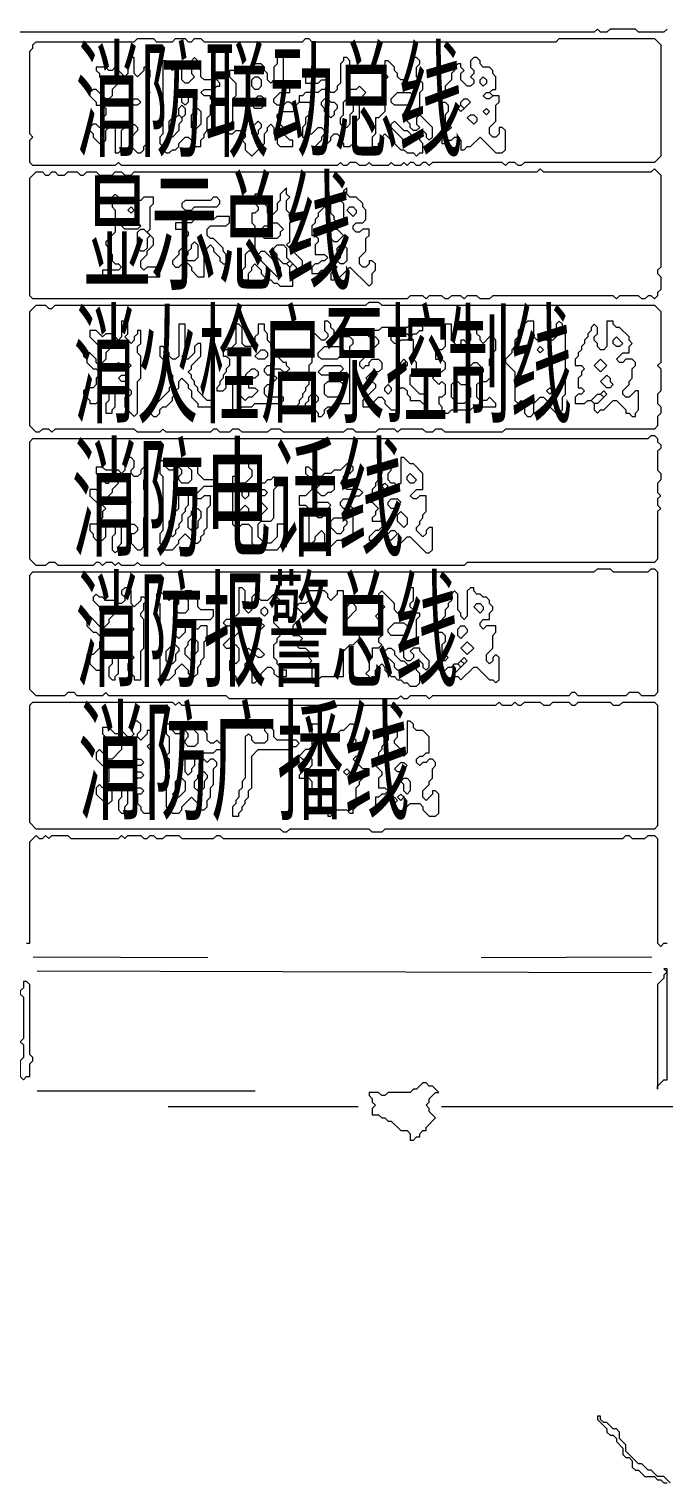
# Model space of a CAD drawing. Extents: x 20 to 3943, y 20 to 2783.
# Drawn here: x 306.8 to 507, y 394 to 852 of the extents above; entities that cross this region are included whole.
import ezdxf

# ---------------------------------------------------------------- set-up
doc = ezdxf.new("R2010")
doc.units = 0
for name, color, linetype, lineweight in [('OCR_TEXT', 6, 'Continuous', 0), ('TRACE_CURVE', 6, 'Continuous', 0), ('TRACE_STRAIGHT', 5, 'Continuous', 0), ('TRACE_TEXT_SYMBOL', 6, 'Continuous', 0)]:
    doc.layers.add(name, color=color, linetype=linetype, lineweight=lineweight)
doc.styles.add('wqy-unicode', font='wqy-unicode.lff')

msp = doc.modelspace()

# ---------------------------------------------------------------- linework, layer by layer
at = {"layer": 'TRACE_CURVE', "color": 6}
for points in [[(508, 852), (507, 851), (499, 851), (498, 852), (490, 852), (489, 851), (487, 851), (486, 852), (485, 851), (269, 851)], [(340, 848), (341, 849), (346, 849), (347, 848), (352, 848), (353, 849), (356, 849), (357, 848), (358, 848), (359, 849), (361, 849), (362, 848), (393, 848), (394, 849), (395, 849), (396, 848), (473, 848), (474, 849), (504, 849), (506, 847), (506, 812), (504, 810), (463, 810), (462, 809), (461, 809), (460, 810), (458, 810), (457, 809), (456, 810), (434, 810), (433, 809), (432, 810), (431, 810), (430, 809), (429, 809), (428, 810), (427, 810), (426, 809), (425, 810), (424, 809), (422, 809), (421, 810), (420, 809), (415, 809), (414, 810), (413, 809), (411, 809), (410, 810), (408, 810), (407, 809), (406, 809), (405, 810), (404, 809), (336, 809), (335, 810), (334, 809), (308, 809), (307, 810), (307, 817), (308, 818), (307, 819), (307, 845), (308, 846), (308, 847)], [(308, 847), (309, 848), (340, 848)], [(306, 564), (307, 564), (307, 596), (309, 598), (310, 597), (311, 597), (312, 598), (313, 597), (314, 598), (319, 598), (320, 597), (335, 597), (336, 598), (337, 597), (338, 598), (342, 598), (343, 597), (344, 597), (345, 598), (346, 598), (347, 597), (349, 597), (350, 598), (354, 598), (355, 597), (365, 597), (366, 598), (367, 598), (368, 597), (494, 597), (495, 598), (496, 598), (497, 597), (501, 597), (502, 598), (504, 598), (505, 597), (505, 564), (506, 563), (507, 564), (508, 564)]]:
    msp.add_lwpolyline(points, dxfattribs=at)
for points in [[(467, 807), (468, 808), (469, 807), (503, 807), (504, 808), (506, 806), (506, 777), (505, 776), (505, 775), (506, 774), (506, 770), (505, 769), (505, 768), (504, 767), (503, 768), (502, 768), (501, 767), (500, 767), (499, 768), (493, 768), (492, 767), (491, 768), (453, 768), (452, 767), (449, 767), (448, 768), (445, 768), (444, 767), (443, 768), (440, 768), (439, 767), (438, 767), (437, 768), (433, 768), (432, 767), (431, 768), (427, 768), (426, 767), (308, 767), (307, 768), (307, 805), (309, 807), (311, 807), (312, 806), (313, 806), (314, 807), (315, 807), (316, 806), (318, 806), (319, 807), (322, 807), (323, 806), (324, 806), (325, 807), (328, 807), (329, 806), (333, 806), (334, 807), (336, 807), (337, 806), (339, 806), (340, 807)], [(413, 765), (414, 766), (417, 766), (418, 765), (504, 765), (506, 763), (506, 747), (505, 746), (506, 745), (506, 738), (505, 737), (505, 734), (506, 733), (506, 731), (505, 730), (505, 727), (504, 726), (457, 726), (456, 725), (438, 725), (437, 726), (435, 726), (434, 725), (432, 725), (431, 726), (424, 726), (423, 725), (422, 726), (417, 726), (416, 725), (410, 725), (409, 726), (407, 726), (406, 725), (387, 725), (386, 726), (383, 726), (382, 725), (374, 725), (373, 726), (371, 726), (370, 725), (367, 725), (366, 726), (365, 726), (364, 725), (350, 725), (349, 726), (348, 725), (341, 725), (340, 726), (315, 726), (314, 725), (313, 726), (311, 726), (310, 725), (309, 725), (307, 727), (307, 763), (309, 765), (312, 765), (313, 764), (314, 764), (315, 765)], [(502, 723), (503, 724), (504, 724), (505, 723), (505, 722), (506, 721), (506, 720), (505, 719), (505, 713), (506, 712), (506, 710), (505, 709), (505, 706), (506, 705), (505, 704), (505, 702), (506, 701), (505, 700), (505, 685), (504, 684), (445, 684), (444, 683), (350, 683), (349, 684), (348, 683), (342, 683), (341, 684), (340, 683), (336, 683), (335, 684), (334, 683), (333, 684), (331, 684), (330, 683), (329, 684), (328, 684), (327, 683), (316, 683), (315, 684), (313, 684), (312, 683), (309, 683), (307, 685), (307, 722), (308, 723)], [(485, 681), (486, 682), (490, 682), (491, 681), (502, 681), (503, 682), (504, 682), (505, 681), (505, 643), (504, 642), (500, 642), (499, 643), (496, 643), (495, 642), (480, 642), (479, 643), (478, 643), (477, 642), (434, 642), (433, 641), (432, 642), (427, 642), (426, 641), (425, 641), (424, 642), (423, 641), (370, 641), (369, 642), (332, 642), (331, 643), (330, 642), (322, 642), (321, 643), (319, 643), (318, 642), (309, 642), (307, 644), (307, 680), (308, 681)], [(307, 639), (308, 640), (352, 640), (353, 639), (354, 640), (355, 639), (454, 639), (455, 640), (456, 639), (459, 639), (460, 640), (461, 639), (462, 639), (463, 640), (468, 640), (469, 639), (471, 639), (472, 640), (477, 640), (478, 639), (479, 639), (480, 640), (490, 640), (491, 639), (493, 639), (494, 640), (504, 640), (505, 639), (505, 601), (504, 600), (419, 600), (418, 599), (415, 599), (414, 600), (389, 600), (388, 599), (387, 599), (386, 600), (309, 600), (307, 602)]]:
    msp.add_lwpolyline(points, close=True, dxfattribs=at)
at = {"layer": 'TRACE_STRAIGHT', "color": 5}
for p, q in [((308.13, 559.68), (363.13, 559.53)), ((449.37, 559.52), (503.13, 559.76)), ((309.37, 555.3), (503.12, 554.81)), ((309.37, 517.48), (378.13, 517.55)), ((350.62, 512.58), (410.63, 512.55)), ((436.87, 512.57), (553.13, 512.53))]:
    msp.add_line(p, q, dxfattribs=at)
at = {"layer": 'TRACE_TEXT_SYMBOL', "color": 6}
for points in [[(338, 843), (338, 838), (337, 837), (334, 840), (333, 839), (332, 839), (331, 840), (328, 840), (328, 839), (329, 838), (329, 837), (331, 835), (332, 835), (333, 836), (334, 836), (335, 835), (333, 833), (333, 831), (332, 830), (331, 830), (328, 833), (327, 833), (326, 832), (326, 831), (328, 829), (328, 828), (330, 828), (331, 827), (331, 825), (330, 824), (330, 822), (329, 821), (328, 822), (327, 822), (326, 821), (326, 820), (327, 819), (327, 818), (329, 816), (330, 816), (331, 817), (331, 820), (333, 822), (334, 821), (334, 813), (335, 813), (336, 814), (336, 820), (337, 821), (339, 821), (340, 822), (341, 821), (341, 820), (339, 818), (339, 815), (341, 813), (342, 813), (343, 814), (343, 815), (344, 816), (344, 831), (345, 832), (344, 833), (344, 836)], [(344, 836), (345, 837), (345, 839), (344, 840), (343, 840), (343, 839), (341, 837), (340, 838), (340, 843), (338, 843)], [(385, 843), (385, 841), (384, 840), (384, 836), (383, 835), (382, 836), (382, 838), (381, 839), (381, 840), (380, 841), (378, 841), (377, 840), (376, 840), (375, 839), (370, 839), (370, 837), (372, 835), (372, 831), (371, 830), (371, 823), (369, 821), (369, 820), (370, 819), (371, 819), (372, 820), (374, 820), (375, 819), (375, 818), (374, 817), (375, 816), (375, 814), (377, 812), (381, 816), (381, 819), (382, 820), (382, 821), (383, 822), (384, 821), (384, 819), (385, 818), (385, 816), (386, 815), (390, 815), (390, 817), (389, 817), (387, 819), (387, 821), (386, 822), (386, 823), (385, 824), (385, 825), (386, 826), (390, 826), (391, 827), (391, 828), (392, 829), (395, 829), (396, 828), (396, 827), (395, 826), (395, 825), (394, 824), (394, 822), (393, 821)], [(393, 821), (393, 818), (394, 818), (395, 819), (396, 819), (398, 821), (399, 821), (400, 820), (400, 819), (399, 818), (399, 817), (397, 815), (397, 813), (399, 813), (400, 814), (400, 815), (402, 817), (402, 818), (403, 819), (404, 819), (405, 818), (405, 817), (406, 816), (406, 815), (408, 815), (409, 816), (409, 819), (410, 820), (410, 823), (411, 824), (411, 829), (412, 830), (412, 831), (413, 832), (411, 834), (410, 833), (408, 833), (407, 834), (407, 839), (408, 840), (408, 842), (407, 843), (406, 843), (406, 842), (405, 841), (405, 835), (404, 834), (404, 833), (403, 832), (402, 832), (401, 833), (399, 833), (398, 832), (394, 832), (393, 831), (392, 831), (392, 829), (391, 828), (390, 828), (389, 829), (388, 829), (387, 828), (385, 828), (384, 829)], [(384, 829), (384, 830), (386, 832), (389, 832), (389, 834), (387, 836), (387, 843), (385, 843)], [(447, 843), (446, 842), (446, 840), (447, 839), (447, 838), (446, 837), (447, 836), (447, 835), (446, 834), (445, 834), (443, 836), (443, 838), (444, 839), (443, 840), (443, 841), (442, 841), (441, 840), (441, 839), (440, 838), (440, 836), (438, 834), (438, 832), (437, 831), (437, 829), (438, 829), (439, 828), (439, 826), (438, 825), (438, 822), (439, 822), (440, 821), (439, 820), (438, 820), (437, 819), (437, 816), (438, 816), (439, 817), (440, 817), (441, 818), (442, 818), (443, 817), (443, 814), (444, 814), (445, 815), (446, 815), (449, 818), (454, 813), (456, 813), (457, 814), (457, 820), (456, 821), (455, 821), (455, 819), (454, 818), (453, 818), (452, 819), (452, 821), (454, 823), (454, 828), (455, 829), (455, 831), (453, 831), (452, 832), (453, 833)], [(453, 833), (454, 833), (454, 837), (453, 838), (453, 839), (452, 840), (450, 840), (449, 841), (449, 842), (448, 843), (447, 843)], [(407, 802), (406, 801), (406, 800), (405, 799), (405, 798), (406, 797), (406, 792), (405, 791), (404, 791), (403, 792), (403, 793), (402, 794), (402, 799), (401, 800), (401, 799), (400, 798), (400, 796), (398, 794), (398, 793), (397, 792), (397, 791), (396, 790), (396, 787), (397, 787), (398, 786), (398, 785), (397, 784), (397, 781), (400, 781), (401, 780), (400, 779), (399, 779), (398, 778), (397, 778), (396, 777), (396, 775), (398, 775), (399, 776), (400, 776), (402, 778), (403, 778), (404, 777), (402, 775), (402, 773), (404, 773), (408, 777), (414, 771), (415, 772), (415, 775), (416, 776), (416, 778), (415, 779), (414, 779), (414, 778), (413, 777), (412, 777), (411, 778), (411, 780), (413, 782), (413, 786), (414, 787), (414, 789), (412, 789), (411, 788)], [(411, 788), (410, 788), (409, 789), (409, 790), (410, 791), (412, 791), (413, 792), (413, 795), (412, 796), (412, 797), (410, 799), (408, 799), (407, 800), (407, 802)], [(336, 760), (336, 755), (335, 754), (333, 756), (331, 756), (330, 755), (328, 757), (326, 757), (326, 755), (329, 752), (330, 752), (330, 753), (331, 754), (333, 752), (331, 750), (331, 748), (329, 746), (328, 747), (328, 748), (326, 750), (324, 750), (324, 749), (325, 748), (325, 747), (327, 745), (328, 745), (329, 744), (329, 743), (328, 742), (328, 740), (327, 739), (325, 739), (324, 738), (324, 737), (326, 735), (326, 734), (328, 734), (329, 735), (329, 738), (330, 739), (331, 739), (332, 738), (332, 735), (331, 734), (331, 731), (333, 731), (333, 732), (334, 733), (334, 738), (335, 739), (338, 739), (339, 738), (339, 737), (338, 736), (337, 736), (337, 733), (340, 730), (341, 731), (341, 741), (342, 742), (342, 749), (341, 750), (341, 752), (342, 753)], [(342, 753), (342, 757), (341, 757), (341, 756), (340, 755), (340, 754), (339, 753), (337, 755), (338, 756), (338, 759), (337, 760), (336, 760)], [(372, 759), (372, 753), (370, 751), (368, 751), (368, 749), (369, 749), (370, 748), (370, 746), (369, 745), (369, 744), (368, 743), (368, 742), (367, 741), (367, 740), (366, 739), (366, 738), (368, 738), (369, 739), (369, 740), (370, 741), (371, 740), (371, 731), (373, 731), (373, 732), (374, 733), (377, 733), (378, 734), (386, 734), (387, 735), (387, 736), (382, 736), (381, 737), (381, 739), (382, 740), (383, 740), (385, 742), (384, 743), (382, 743), (381, 744), (381, 745), (382, 746), (383, 746), (384, 745), (386, 745), (387, 744), (388, 744), (389, 745), (388, 746), (388, 747), (387, 747), (384, 750), (384, 751), (383, 752), (383, 753), (382, 754), (382, 756), (381, 757), (381, 759), (379, 759), (379, 756), (378, 755), (378, 753), (377, 752), (375, 752)], [(375, 752), (374, 753), (374, 758), (373, 759), (372, 759)], [(427, 759), (426, 758), (418, 758), (417, 757), (414, 757), (413, 756), (414, 755), (416, 755), (417, 754), (417, 753), (415, 751), (415, 750), (414, 749), (413, 749), (411, 747), (411, 746), (412, 745), (413, 746), (414, 746), (414, 747), (415, 748), (417, 748), (418, 747), (418, 745), (417, 744), (415, 744), (413, 742), (414, 741), (415, 741), (416, 740), (416, 739), (412, 735), (412, 733), (414, 733), (417, 736), (418, 736), (419, 735), (419, 734), (421, 732), (423, 732), (423, 738), (424, 739), (425, 739), (426, 738), (426, 737), (427, 736), (427, 735), (430, 735), (431, 734), (432, 734), (432, 737), (430, 737), (427, 740), (427, 743), (429, 745), (429, 747), (428, 748), (428, 754), (427, 755), (428, 756), (429, 756), (430, 757), (431, 757), (431, 758)], [(431, 758), (430, 759), (427, 759)], [(438, 759), (438, 752), (437, 751), (436, 751), (435, 750), (435, 748), (437, 748), (438, 747), (438, 745), (437, 744), (436, 744), (434, 742), (436, 740), (437, 741), (438, 740), (438, 737), (437, 736), (436, 736), (436, 734), (437, 733), (437, 732), (438, 731), (439, 731), (440, 732), (446, 732), (447, 733), (448, 733), (449, 732), (450, 733), (454, 733), (454, 734), (452, 736), (451, 735), (449, 735), (448, 736), (448, 740), (449, 741), (451, 741), (453, 743), (453, 745), (452, 746), (452, 748), (453, 749), (453, 750), (454, 751), (454, 754), (453, 755), (452, 755), (450, 753), (449, 754), (449, 755), (448, 756), (448, 758), (447, 759), (446, 759), (445, 758), (445, 757), (446, 756), (446, 754), (445, 753), (444, 754), (443, 754), (443, 753), (442, 752)], [(442, 752), (440, 754), (440, 759), (438, 759)], [(489, 760), (489, 752), (488, 751), (487, 751), (486, 752), (486, 753), (485, 754), (485, 755), (486, 756), (486, 758), (485, 759), (484, 758), (484, 757), (483, 756), (483, 755), (482, 754), (482, 753), (481, 752), (481, 751), (480, 750), (480, 749), (479, 748), (479, 746), (481, 746), (482, 745), (481, 744), (481, 743), (480, 742), (480, 739), (481, 739), (482, 738), (481, 737), (480, 737), (479, 736), (479, 734), (482, 734), (483, 735), (484, 735), (485, 734), (485, 732), (486, 731), (487, 732), (488, 732), (491, 735), (492, 735), (495, 732), (495, 731), (496, 731), (497, 730), (498, 730), (498, 731), (499, 732), (499, 738), (498, 738), (496, 736), (495, 736), (494, 737), (494, 738), (496, 740), (496, 741), (497, 742), (497, 745), (498, 746), (498, 747)], [(498, 747), (497, 748), (495, 748), (494, 747), (493, 747), (492, 748), (494, 750), (496, 750), (496, 752), (497, 753), (496, 754), (496, 755), (493, 758), (492, 758), (491, 759), (491, 760), (489, 760)], [(338, 717), (337, 716), (337, 713), (336, 712), (335, 713), (331, 713), (330, 714), (328, 714), (328, 712), (331, 709), (332, 709), (332, 710), (333, 711), (335, 709), (333, 707), (333, 706), (331, 704), (330, 704), (329, 705), (329, 706), (328, 707), (326, 707), (326, 705), (329, 702), (330, 702), (331, 701), (330, 700), (330, 698), (328, 696), (326, 696), (326, 694), (327, 693), (327, 692), (328, 691), (330, 691), (331, 692), (331, 695), (333, 697), (334, 696), (334, 693), (333, 692), (333, 688), (334, 687), (335, 688), (335, 689), (336, 690), (336, 695), (337, 696), (340, 696), (341, 695), (341, 694), (340, 693), (339, 693), (339, 690), (341, 688), (342, 688), (343, 689), (343, 698), (344, 699), (344, 706), (343, 707), (343, 710), (344, 711), (344, 714)], [(344, 714), (343, 714), (342, 713), (342, 712), (341, 711), (340, 711), (339, 712), (339, 713), (340, 714), (340, 716), (339, 717), (338, 717)], [(424, 717), (424, 709), (423, 708), (422, 709), (421, 709), (420, 710), (420, 712), (421, 713), (421, 715), (420, 716), (419, 715), (419, 714), (418, 713), (418, 712), (417, 711), (417, 710), (416, 709), (416, 708), (415, 707), (415, 705), (414, 704), (414, 703), (415, 703), (417, 701), (416, 700), (416, 699), (415, 698), (415, 697), (418, 697), (419, 696), (417, 694), (416, 694), (414, 692), (414, 691), (417, 691), (419, 693), (420, 693), (421, 694), (422, 694), (423, 693), (421, 691), (420, 691), (420, 689), (423, 689), (426, 692), (427, 692), (432, 687), (433, 687), (434, 688), (434, 695), (433, 695), (432, 694), (432, 693), (431, 692), (429, 694), (429, 695), (430, 696), (430, 697), (431, 698), (431, 699), (432, 700), (432, 705), (430, 705), (429, 704)], [(429, 704), (428, 704), (427, 705), (429, 707), (431, 707), (431, 712), (428, 715), (427, 715), (425, 717), (424, 717)], [(337, 676), (336, 675), (336, 674), (337, 673), (337, 672), (336, 671), (335, 671), (334, 672), (331, 672), (330, 673), (329, 673), (328, 674), (327, 673), (327, 672), (329, 670), (329, 669), (330, 668), (331, 668), (331, 669), (332, 670), (333, 670), (334, 669), (334, 668), (332, 666), (332, 665), (330, 663), (326, 667), (325, 666), (325, 664), (327, 662), (328, 662), (330, 660), (329, 659), (329, 657), (327, 655), (325, 655), (325, 654), (326, 653), (326, 652), (328, 650), (329, 650), (330, 651), (330, 655), (331, 656), (332, 656), (333, 655), (333, 652), (332, 651), (332, 648), (333, 647), (334, 647), (334, 648), (335, 649), (335, 654), (336, 655), (339, 655), (340, 654), (338, 652), (338, 650), (340, 648), (340, 647), (342, 647), (342, 656), (343, 657)], [(343, 657), (343, 666), (342, 667), (342, 668), (343, 669), (343, 671), (344, 672), (343, 673), (342, 673), (342, 672), (340, 670), (339, 671), (339, 675), (338, 676), (337, 676)], [(373, 676), (373, 668), (372, 667), (371, 667), (370, 666), (369, 666), (368, 665), (369, 664), (370, 664), (371, 665), (373, 663), (373, 662), (371, 660), (370, 660), (368, 658), (369, 657), (370, 657), (371, 658), (372, 658), (373, 657), (373, 653), (372, 652), (371, 653), (370, 653), (370, 650), (372, 648), (372, 647), (374, 647), (375, 648), (375, 652), (376, 653), (377, 652), (377, 646), (378, 646), (380, 648), (380, 649), (382, 651), (383, 651), (384, 650), (384, 649), (385, 648), (388, 648), (388, 650), (387, 650), (385, 652), (385, 653), (384, 654), (384, 658), (385, 659), (385, 660), (386, 661), (386, 663), (384, 665), (384, 667), (385, 668), (385, 671), (386, 672), (384, 674), (382, 672), (380, 672), (379, 673), (379, 674), (378, 674), (377, 673)], [(377, 673), (377, 669), (376, 668), (375, 669), (375, 675), (374, 676), (373, 676)], [(426, 676), (426, 673), (425, 672), (425, 670), (423, 668), (422, 669), (422, 671), (418, 675), (417, 674), (417, 672), (419, 670), (418, 669), (417, 669), (417, 668), (416, 667), (417, 666), (417, 663), (418, 662), (418, 661), (417, 660), (417, 659), (418, 658), (417, 657), (415, 657), (415, 654), (414, 653), (414, 650), (413, 649), (414, 648), (414, 647), (415, 648), (416, 648), (416, 650), (418, 652), (419, 651), (419, 650), (421, 648), (422, 648), (423, 647), (424, 647), (425, 646), (426, 646), (427, 645), (429, 645), (430, 646), (430, 649), (429, 650), (429, 652), (430, 653), (431, 652), (431, 651), (432, 650), (433, 651), (433, 653), (430, 656), (430, 657), (428, 657), (427, 656), (428, 655), (428, 654), (427, 653), (426, 653), (425, 654), (425, 656)], [(425, 656), (424, 657), (424, 658), (425, 659), (429, 659), (429, 666), (430, 667), (430, 668), (429, 668), (427, 670), (427, 671), (428, 672), (428, 676), (426, 676)], [(446, 676), (445, 675), (445, 667), (444, 666), (443, 667), (443, 668), (442, 669), (442, 674), (441, 675), (440, 674), (440, 672), (439, 671), (439, 670), (438, 669), (438, 667), (436, 665), (436, 664), (435, 663), (436, 662), (437, 662), (438, 661), (438, 659), (437, 658), (437, 655), (438, 655), (439, 654), (438, 653), (437, 653), (436, 652), (436, 650), (438, 650), (439, 651), (440, 651), (441, 652), (442, 652), (443, 651), (441, 649), (441, 648), (442, 648), (443, 647), (447, 651), (448, 651), (452, 647), (453, 647), (454, 646), (455, 647), (455, 654), (454, 655), (453, 654), (453, 653), (452, 652), (451, 653), (451, 655), (453, 657), (453, 661), (454, 662), (454, 664), (451, 664), (450, 663), (449, 664), (449, 665), (450, 666), (452, 666), (452, 668)], [(452, 668), (453, 669), (453, 670), (452, 671), (452, 672), (451, 673), (450, 673), (449, 674), (448, 674), (447, 675), (447, 676), (446, 676)], [(339, 634), (339, 631), (340, 630), (339, 629), (338, 629), (336, 631), (335, 630), (334, 630), (332, 632), (330, 632), (330, 630), (332, 628), (332, 627), (334, 627), (335, 628), (336, 627), (336, 625), (333, 622), (332, 622), (329, 625), (328, 624), (328, 622), (330, 620), (331, 620), (332, 619), (332, 615), (330, 613), (329, 614), (328, 613), (328, 611), (331, 608), (332, 608), (333, 609), (333, 612), (335, 614), (336, 613), (336, 610), (335, 609), (335, 606), (336, 605), (337, 605), (337, 607), (338, 608), (338, 612), (339, 613), (342, 613), (343, 612), (342, 611), (341, 611), (341, 608), (342, 607), (342, 606), (343, 605), (345, 605), (345, 615), (346, 616), (346, 624), (344, 626), (346, 628), (346, 631), (344, 631), (344, 630), (342, 628), (341, 629)], [(341, 629), (341, 630), (342, 631), (342, 633), (341, 634), (339, 634)], [(426, 634), (426, 624), (425, 623), (424, 624), (424, 625), (422, 627), (422, 628), (423, 629), (423, 631), (422, 632), (421, 632), (420, 631), (420, 628), (418, 626), (418, 625), (417, 624), (417, 623), (416, 622), (416, 620), (418, 618), (418, 617), (417, 616), (417, 613), (419, 613), (420, 612), (419, 611), (418, 611), (417, 610), (416, 610), (416, 607), (417, 607), (418, 608), (419, 608), (420, 609), (421, 609), (422, 608), (422, 605), (424, 605), (427, 608), (430, 608), (431, 607), (431, 606), (433, 604), (435, 604), (436, 605), (436, 611), (435, 612), (434, 612), (434, 611), (432, 609), (431, 610), (431, 612), (433, 614), (433, 615), (434, 616), (434, 619), (435, 620), (435, 621), (434, 622), (433, 622), (432, 621), (431, 621), (430, 620), (429, 621)], [(429, 621), (429, 622), (430, 623), (431, 623), (432, 624), (433, 624), (433, 629), (431, 631), (429, 631), (428, 632), (428, 633), (427, 634), (426, 634)], [(509, 394), (507, 396), (505, 396), (503, 398), (502, 398), (500, 400), (499, 400), (495, 404), (495, 406), (493, 408), (493, 410), (492, 411), (491, 411), (489, 413), (488, 413), (487, 414), (487, 415), (486, 415), (486, 414), (489, 411), (489, 410), (490, 409), (491, 409), (492, 408), (492, 407), (494, 405), (494, 403), (495, 402), (496, 402), (497, 401), (497, 399), (498, 398), (499, 398), (501, 396), (504, 396), (505, 395), (506, 395), (507, 394), (508, 394)]]:
    msp.add_lwpolyline(points, dxfattribs=at)
for points in [[(359, 843), (358, 842), (358, 838), (359, 837), (357, 835), (356, 835), (355, 836), (355, 840), (353, 840), (352, 839), (351, 840), (351, 841), (350, 842), (349, 842), (349, 819), (348, 818), (348, 816), (349, 815), (349, 814), (350, 813), (351, 813), (352, 814), (353, 814), (354, 815), (354, 816), (356, 818), (357, 818), (358, 817), (358, 816), (359, 815), (361, 815), (361, 817), (362, 818), (362, 819), (363, 820), (363, 824), (364, 825), (364, 828), (365, 829), (364, 830), (364, 831), (362, 831), (361, 832), (362, 833), (365, 833), (366, 834), (367, 834), (367, 835), (366, 836), (362, 836), (361, 837), (361, 839), (360, 840), (360, 842)], [(428, 843), (427, 842), (427, 840), (426, 839), (426, 837), (425, 836), (424, 836), (423, 837), (423, 838), (422, 839), (422, 840), (420, 842), (419, 842), (419, 838), (420, 837), (418, 835), (418, 831), (419, 830), (419, 826), (417, 824), (416, 824), (416, 819), (415, 818), (415, 815), (417, 815), (417, 816), (418, 817), (418, 818), (419, 819), (424, 814), (425, 814), (426, 813), (428, 813), (429, 812), (430, 813), (431, 813), (431, 816), (430, 817), (430, 819), (431, 820), (432, 819), (432, 818), (433, 817), (434, 818), (434, 821), (430, 825), (430, 832), (431, 833), (431, 835), (429, 837), (429, 840), (430, 841), (430, 842), (429, 843)], [(399, 839), (398, 838), (395, 838), (394, 837), (394, 835), (398, 835), (399, 836), (401, 836), (401, 839)], [(377, 836), (378, 837), (379, 837), (380, 836), (380, 834), (379, 833), (378, 833), (377, 834)], [(449, 836), (450, 837), (451, 836), (451, 835), (450, 834), (449, 835)], [(339, 829), (340, 830), (341, 830), (342, 829), (341, 828), (340, 828)], [(355, 831), (356, 832), (357, 831), (357, 829), (356, 828), (355, 829)], [(379, 831), (380, 831), (381, 830), (381, 828), (380, 827), (378, 827), (377, 828), (377, 829)], [(399, 829), (400, 830), (401, 830), (402, 829), (403, 829), (404, 828), (404, 827), (403, 826), (403, 825), (402, 824), (400, 826), (400, 827), (399, 828)], [(406, 829), (407, 830), (408, 830), (409, 829), (409, 826), (408, 825), (408, 822), (407, 821), (406, 821), (405, 822), (405, 824), (406, 825)], [(423, 832), (427, 832), (428, 831), (428, 830), (426, 828), (422, 828), (421, 829), (421, 830)], [(443, 829), (444, 830), (445, 830), (446, 829), (444, 827), (443, 828)], [(450, 831), (451, 832), (452, 832), (453, 831), (452, 830), (451, 830)], [(353, 824), (354, 825), (355, 824), (355, 823), (354, 822), (354, 820), (352, 818), (351, 819), (351, 823), (352, 824)], [(354, 827), (355, 828), (356, 827), (356, 825), (355, 824), (354, 825)], [(360, 827), (361, 826), (361, 822), (359, 820), (358, 821), (358, 825)], [(425, 825), (426, 826), (429, 826), (430, 825), (429, 824), (429, 822), (430, 821), (429, 820), (428, 820), (427, 821), (427, 822), (425, 824)], [(442, 827), (443, 828), (444, 827), (443, 826)], [(445, 824), (446, 825), (447, 825), (448, 824), (448, 823), (447, 822)], [(450, 826), (451, 827), (452, 826), (451, 825)], [(379, 823), (380, 822), (380, 821), (379, 820), (379, 819), (378, 818), (377, 819), (377, 821)], [(421, 822), (422, 823), (425, 820), (426, 820), (428, 818), (428, 817), (427, 816), (426, 816), (421, 821)], [(388, 802), (386, 800), (386, 798), (385, 797), (385, 795), (383, 793), (382, 794), (382, 796), (380, 798), (380, 799), (379, 800), (378, 800), (378, 799), (377, 798), (379, 796), (379, 795), (378, 794), (377, 794), (377, 791), (378, 790), (378, 783), (377, 782), (376, 782), (375, 781), (375, 777), (374, 776), (374, 773), (376, 773), (376, 775), (377, 776), (377, 777), (378, 778), (380, 776), (380, 775), (382, 773), (383, 773), (384, 772), (385, 772), (386, 771), (390, 771), (390, 774), (389, 775), (389, 777), (390, 778), (391, 777), (391, 776), (392, 776), (393, 777), (393, 779), (388, 784), (389, 785), (389, 791), (390, 792), (390, 793), (388, 795), (388, 798), (389, 799), (388, 800)], [(334, 800), (333, 799), (333, 796), (334, 795), (334, 788), (331, 785), (331, 784), (332, 783), (332, 782), (333, 781), (333, 779), (334, 778), (335, 778), (336, 777), (335, 776), (330, 776), (330, 773), (334, 773), (335, 774), (348, 774), (348, 777), (344, 777), (343, 776), (342, 777), (342, 779), (344, 781), (344, 782), (346, 784), (346, 786), (344, 788), (345, 789), (345, 796), (346, 797), (346, 799), (343, 799), (342, 798), (339, 798), (338, 797), (336, 797), (335, 798), (335, 799)], [(365, 799), (364, 798), (356, 798), (355, 797), (355, 796), (356, 795), (358, 795), (359, 796), (366, 796), (367, 797), (367, 798), (366, 799)], [(338, 795), (339, 796), (340, 795), (339, 794)], [(366, 793), (365, 792), (359, 792), (358, 791), (353, 791), (353, 789), (356, 789), (357, 788), (357, 787), (356, 786), (356, 784), (354, 782), (354, 781), (352, 779), (352, 778), (353, 777), (354, 777), (356, 779), (358, 777), (358, 776), (360, 774), (362, 774), (362, 782), (364, 784), (365, 783), (365, 782), (367, 780), (367, 779), (368, 778), (369, 778), (369, 781), (368, 782), (368, 783), (365, 786), (364, 786), (363, 787), (363, 789), (364, 790), (369, 790), (370, 791), (370, 793)], [(407, 795), (408, 796), (409, 796), (410, 795), (410, 794), (409, 793)], [(336, 790), (337, 791), (341, 791), (342, 790), (341, 789), (337, 789)], [(341, 788), (342, 789), (343, 789), (345, 787), (344, 786), (344, 783), (343, 782), (342, 782), (341, 783)], [(382, 790), (383, 791), (385, 791), (387, 789), (386, 788), (386, 787), (385, 786), (381, 786), (380, 787), (380, 789), (381, 790)], [(402, 788), (403, 789), (404, 789), (406, 787), (404, 785), (403, 785), (402, 786)], [(358, 784), (359, 785), (360, 784), (360, 780), (359, 779), (357, 779), (356, 780), (357, 781), (357, 782), (358, 783)], [(384, 783), (385, 784), (387, 784), (388, 783), (388, 780), (389, 779), (388, 778), (387, 778), (385, 780), (385, 781), (384, 782)], [(404, 783), (405, 784), (406, 784), (407, 783), (407, 779), (406, 778), (405, 778), (404, 779), (405, 780), (405, 781), (404, 782)], [(379, 781), (380, 782), (381, 782), (386, 777), (386, 775), (385, 774), (380, 779), (380, 780)], [(388, 778), (389, 779), (390, 778), (389, 777)], [(354, 759), (354, 749), (353, 748), (352, 748), (351, 749), (351, 750), (349, 752), (348, 752), (348, 749), (350, 747), (350, 745), (352, 743), (352, 740), (351, 739), (351, 738), (345, 732), (345, 731), (346, 730), (347, 730), (348, 731), (348, 732), (349, 733), (350, 733), (352, 735), (352, 736), (353, 737), (353, 738), (354, 739), (354, 741), (355, 742), (357, 740), (357, 739), (358, 738), (358, 736), (360, 734), (360, 733), (365, 733), (365, 735), (363, 735), (360, 738), (360, 739), (359, 740), (359, 741), (358, 742), (358, 743), (357, 744), (358, 745), (358, 746), (361, 749), (361, 753), (360, 753), (359, 752), (359, 750), (357, 748), (356, 748), (355, 749), (356, 750), (356, 759)], [(400, 760), (400, 757), (401, 756), (401, 755), (400, 754), (399, 754), (397, 756), (396, 756), (396, 747), (395, 746), (395, 740), (394, 739), (394, 738), (393, 737), (393, 736), (392, 735), (392, 734), (391, 733), (391, 731), (393, 731), (394, 732), (394, 734), (395, 735), (395, 736), (396, 737), (397, 737), (398, 736), (398, 735), (397, 734), (397, 732), (398, 731), (398, 730), (399, 730), (400, 731), (400, 732), (401, 733), (404, 733), (405, 734), (408, 734), (408, 752), (409, 753), (409, 754), (408, 755), (404, 755), (403, 756), (403, 757), (402, 758), (402, 759), (401, 760)], [(421, 755), (422, 756), (426, 756), (427, 755), (426, 754), (424, 754), (423, 753), (422, 753), (421, 754)], [(464, 760), (461, 757), (461, 755), (460, 754), (460, 752), (459, 751), (459, 750), (457, 748), (457, 747), (460, 744), (460, 735), (461, 734), (462, 735), (463, 734), (463, 731), (464, 730), (465, 730), (466, 731), (466, 734), (468, 736), (469, 736), (471, 734), (471, 733), (473, 731), (474, 731), (475, 732), (475, 736), (476, 737), (476, 741), (475, 742), (476, 743), (476, 748), (475, 749), (476, 750), (476, 757), (475, 758), (475, 759), (474, 760), (473, 759), (473, 755), (472, 754), (467, 754), (466, 755), (466, 760)], [(400, 752), (405, 752), (406, 751), (406, 750), (404, 748), (399, 748), (398, 749), (398, 750)], [(467, 751), (468, 752), (469, 751), (468, 750)], [(491, 754), (492, 755), (494, 753), (493, 752), (492, 752), (491, 753)], [(334, 746), (335, 747), (336, 746), (335, 745)], [(337, 746), (338, 747), (339, 746), (338, 745)], [(380, 751), (381, 751), (382, 750), (382, 749), (381, 748), (379, 748), (378, 749)], [(424, 747), (425, 748), (426, 747), (426, 746), (425, 745), (424, 746)], [(447, 747), (448, 747), (450, 745), (450, 744), (449, 743), (446, 743), (445, 744), (445, 745)], [(487, 748), (489, 746), (487, 744), (485, 746)], [(335, 742), (336, 743), (337, 743), (338, 742), (337, 741), (336, 741)], [(373, 741), (374, 742), (375, 742), (376, 741), (376, 739), (378, 739), (379, 738), (377, 736), (376, 736), (375, 735), (373, 737)], [(377, 745), (378, 745), (379, 744), (379, 743), (378, 742), (376, 742), (375, 743)], [(400, 746), (405, 746), (406, 745), (404, 743), (399, 743), (398, 744)], [(489, 743), (490, 742), (490, 741), (491, 740), (490, 739), (489, 739), (487, 741)], [(400, 740), (401, 741), (405, 741), (406, 740), (406, 738), (404, 736), (401, 736), (400, 737)], [(419, 739), (420, 740), (421, 739), (421, 738), (420, 737), (419, 738)], [(440, 740), (441, 741), (442, 741), (443, 740), (445, 740), (446, 739), (446, 736), (444, 734), (442, 734), (440, 736)], [(470, 738), (471, 739), (472, 738), (471, 737)], [(487, 737), (488, 738), (489, 737), (488, 736)], [(486, 737), (487, 737), (488, 736), (486, 734), (485, 734), (484, 735)], [(348, 716), (348, 712), (349, 711), (349, 694), (348, 693), (348, 690), (349, 689), (349, 688), (352, 688), (354, 690), (354, 691), (356, 693), (359, 690), (360, 690), (361, 691), (361, 692), (362, 693), (362, 694), (363, 695), (363, 701), (364, 702), (364, 705), (362, 705), (361, 704), (360, 704), (359, 705), (362, 708), (366, 708), (366, 710), (362, 710), (360, 712), (360, 714), (359, 715), (359, 716), (357, 716), (357, 714), (358, 713), (358, 710), (357, 709), (355, 709), (354, 710), (354, 711), (355, 712), (355, 713), (354, 714), (353, 714), (352, 713), (351, 713), (350, 714), (350, 715), (349, 716)], [(377, 716), (376, 715), (376, 714), (377, 713), (377, 711), (375, 709), (373, 709), (372, 710), (372, 711), (371, 711), (371, 696), (372, 695), (372, 693), (373, 694), (373, 695), (374, 696), (376, 696), (377, 695), (377, 690), (378, 689), (379, 689), (380, 688), (385, 688), (386, 689), (388, 689), (388, 695), (387, 696), (385, 696), (385, 692), (383, 690), (381, 690), (379, 692), (379, 696), (380, 697), (383, 697), (384, 698), (384, 707), (385, 708), (385, 710), (384, 711), (383, 710), (382, 710), (381, 709), (380, 709), (379, 710), (379, 715), (378, 716)], [(407, 715), (405, 713), (403, 713), (402, 712), (400, 712), (399, 711), (398, 711), (395, 714), (394, 714), (394, 712), (395, 711), (395, 710), (396, 709), (396, 707), (394, 705), (392, 705), (392, 702), (394, 702), (395, 701), (395, 690), (396, 690), (397, 691), (397, 692), (399, 694), (400, 693), (400, 690), (401, 689), (402, 689), (404, 691), (408, 691), (409, 692), (409, 701), (408, 702), (407, 701), (406, 701), (405, 702), (405, 703), (406, 704), (409, 704), (410, 705), (411, 705), (412, 706), (411, 707), (407, 707), (405, 709), (406, 710), (406, 711), (407, 712), (408, 712), (409, 713), (409, 714), (408, 715)], [(401, 709), (402, 710), (403, 709), (403, 707), (402, 706), (401, 706), (400, 705), (399, 705), (397, 707), (399, 709)], [(426, 711), (427, 712), (429, 710), (428, 709), (427, 709), (426, 710)], [(354, 706), (355, 707), (356, 707), (357, 706), (357, 702), (356, 701), (356, 700), (355, 699), (355, 697), (354, 696), (354, 695), (353, 694), (353, 693), (352, 692), (351, 693), (351, 697), (353, 699), (353, 700), (354, 701)], [(374, 706), (375, 707), (376, 706), (376, 705), (375, 704), (374, 705)], [(379, 706), (380, 707), (381, 707), (382, 706), (381, 705), (380, 705)], [(418, 708), (419, 709), (420, 708), (419, 707)], [(337, 703), (338, 704), (339, 703), (338, 702)], [(358, 700), (359, 701), (360, 701), (361, 700), (361, 698), (360, 697), (360, 695), (359, 694), (358, 694), (357, 695), (357, 698), (358, 699)], [(375, 702), (376, 701), (376, 700), (375, 699), (374, 699), (373, 700)], [(379, 702), (380, 703), (382, 701), (380, 699), (379, 700)], [(397, 702), (398, 703), (401, 703), (402, 702), (401, 701), (400, 701), (400, 699), (399, 698), (398, 698), (397, 699)], [(420, 703), (421, 704), (423, 704), (424, 703), (422, 701), (421, 701), (420, 702)], [(402, 697), (403, 698), (406, 698), (407, 697), (407, 696), (406, 695), (406, 694), (405, 693), (404, 693), (402, 695)], [(423, 699), (424, 700), (426, 698), (426, 696), (425, 695), (423, 697)], [(348, 675), (347, 674), (347, 672), (348, 671), (348, 648), (349, 647), (351, 647), (353, 649), (353, 650), (355, 652), (357, 650), (357, 649), (358, 648), (359, 648), (360, 649), (360, 651), (361, 652), (361, 653), (362, 654), (362, 659), (363, 660), (363, 664), (361, 664), (360, 663), (359, 663), (358, 664), (358, 665), (359, 666), (364, 666), (365, 667), (365, 669), (361, 669), (360, 670), (360, 672), (359, 673), (359, 674), (358, 675), (356, 675), (356, 673), (357, 672), (357, 669), (356, 668), (354, 668), (353, 669), (353, 670), (354, 671), (354, 672), (353, 673), (352, 673), (351, 672)], [(395, 675), (395, 672), (394, 671), (392, 671), (391, 670), (393, 668), (393, 667), (390, 664), (390, 661), (392, 661), (393, 660), (391, 658), (392, 657), (394, 657), (396, 655), (395, 654), (396, 653), (395, 652), (396, 651), (396, 646), (397, 646), (399, 648), (406, 648), (406, 656), (408, 658), (409, 658), (411, 660), (411, 662), (409, 662), (407, 664), (407, 666), (410, 669), (410, 670), (409, 671), (408, 671), (407, 670), (406, 671), (406, 675), (404, 675), (404, 674), (402, 672), (401, 673), (401, 674), (400, 675)], [(380, 669), (381, 670), (382, 669), (382, 668), (381, 667), (380, 668)], [(447, 670), (448, 671), (449, 671), (450, 670), (450, 669), (449, 668)], [(353, 665), (354, 666), (355, 666), (356, 665), (356, 662), (354, 660), (353, 661)], [(379, 664), (380, 665), (381, 664), (380, 663)], [(422, 665), (425, 665), (426, 664), (426, 662), (425, 661), (421, 661), (420, 662), (420, 663)], [(338, 663), (339, 664), (340, 663), (339, 662)], [(357, 659), (358, 660), (359, 660), (360, 659), (360, 656), (359, 655), (359, 654), (358, 653), (356, 655), (356, 657), (357, 658)], [(442, 663), (443, 664), (444, 664), (445, 663), (445, 662), (443, 660), (442, 661)], [(352, 658), (353, 658), (354, 657), (354, 656), (353, 655), (353, 653), (352, 652), (351, 652), (350, 653), (350, 656)], [(375, 656), (376, 657), (377, 656), (377, 655), (376, 654), (375, 655)], [(378, 656), (379, 657), (381, 655), (380, 654), (379, 654), (378, 655)], [(419, 656), (420, 657), (421, 657), (422, 656), (422, 655), (424, 653), (425, 653), (427, 651), (427, 650), (426, 649), (425, 649), (424, 650), (423, 650), (422, 651), (422, 652), (419, 655)], [(445, 659), (447, 657), (445, 655), (443, 657)], [(442, 652), (443, 653), (444, 652), (443, 651)], [(443, 653), (444, 654), (445, 653), (444, 652)], [(360, 634), (359, 633), (359, 631), (360, 630), (360, 627), (359, 626), (357, 626), (356, 627), (356, 628), (357, 629), (357, 630), (356, 631), (355, 631), (354, 630), (353, 630), (352, 631), (352, 632), (351, 633), (350, 633), (350, 630), (351, 629), (351, 624), (350, 623), (351, 622), (351, 619), (350, 618), (351, 617), (351, 616), (350, 615), (350, 607), (352, 605), (354, 605), (355, 606), (355, 607), (358, 610), (360, 608), (360, 607), (361, 606), (362, 606), (363, 607), (363, 609), (364, 610), (364, 613), (365, 614), (365, 619), (366, 620), (366, 621), (365, 622), (364, 622), (363, 621), (361, 623), (362, 624), (365, 624), (366, 625), (368, 625), (368, 627), (367, 627), (366, 628), (365, 627), (364, 627), (363, 628), (363, 630), (362, 631), (362, 632)], [(381, 634), (380, 633), (381, 632), (381, 631), (382, 630), (382, 628), (381, 627), (378, 627), (377, 628), (377, 629), (376, 630), (375, 629), (375, 616), (374, 615), (374, 613), (373, 612), (373, 610), (372, 609), (372, 608), (371, 607), (371, 604), (373, 604), (373, 605), (374, 606), (374, 607), (375, 608), (375, 609), (376, 610), (376, 612), (377, 613), (377, 623), (379, 625), (389, 625), (390, 626), (391, 626), (392, 627), (391, 628), (385, 628), (384, 629), (384, 631), (383, 632), (383, 633), (382, 634)], [(396, 633), (396, 626), (395, 625), (394, 625), (392, 623), (393, 622), (394, 622), (395, 623), (396, 622), (396, 620), (395, 619), (394, 619), (392, 617), (392, 616), (395, 616), (396, 615), (396, 612), (394, 610), (394, 608), (397, 605), (399, 607), (401, 605), (401, 604), (402, 604), (404, 606), (407, 606), (408, 605), (409, 605), (409, 606), (410, 607), (410, 613), (411, 614), (411, 615), (413, 617), (414, 617), (414, 619), (412, 619), (409, 622), (410, 623), (411, 623), (412, 624), (412, 626), (411, 626), (410, 627), (410, 628), (409, 629), (409, 630), (410, 631), (410, 632), (409, 633), (408, 633), (406, 631), (405, 631), (404, 630), (402, 630), (401, 629), (400, 629), (399, 630), (399, 632), (398, 633)], [(356, 623), (357, 624), (358, 624), (359, 623), (359, 620), (358, 619), (358, 618), (357, 617), (356, 618)], [(339, 621), (340, 622), (342, 622), (343, 621), (342, 620), (340, 620)], [(406, 618), (407, 619), (408, 618), (407, 617)], [(424, 621), (425, 621), (426, 620), (424, 618), (423, 618), (422, 619)], [(340, 617), (341, 618), (342, 618), (343, 617), (342, 616), (341, 616)], [(353, 615), (354, 616), (355, 616), (356, 615), (356, 612), (354, 610), (353, 610), (352, 611), (353, 612)], [(360, 617), (361, 618), (362, 618), (363, 617), (363, 616), (362, 615), (362, 613), (361, 612), (360, 612), (359, 613), (359, 615), (360, 616)], [(424, 615), (425, 616), (426, 616), (427, 615), (427, 612), (426, 611), (425, 612), (425, 614)], [(421, 609), (422, 610), (423, 609), (422, 608)], [(423, 610), (424, 611), (425, 610), (424, 609)], [(507, 556), (508, 555), (507, 554), (507, 553), (505, 551), (505, 518), (505, 519), (507, 521), (508, 521), (508, 556)], [(305, 552), (305, 550), (304, 549), (304, 548), (305, 547), (305, 534), (304, 533), (305, 532), (305, 528), (304, 527), (304, 522), (305, 521), (306, 522), (307, 522), (307, 526), (308, 527), (308, 528), (307, 529), (307, 551), (306, 552)], [(431, 520), (429, 518), (428, 518), (427, 517), (420, 517), (419, 516), (418, 516), (417, 517), (414, 517), (414, 516), (415, 515), (415, 514), (416, 513), (415, 512), (415, 510), (417, 510), (418, 509), (419, 509), (420, 508), (421, 508), (424, 505), (426, 505), (427, 504), (427, 502), (428, 502), (429, 503), (430, 503), (430, 504), (431, 505), (432, 505), (432, 506), (435, 509), (433, 511), (433, 512), (432, 513), (433, 514), (433, 515), (435, 517), (436, 517), (434, 519), (433, 519), (432, 520)]]:
    msp.add_lwpolyline(points, close=True, dxfattribs=at)

# ---------------------------------------------------------------- texts
at = {"layer": 'OCR_TEXT', "color": 6, "style": 'wqy-unicode'}
for s, height, width, p in [('消防联动总线', 29.64, 0.503528, (321.44, 814.96)), ('显示总线', 30.42, 0.510441, (324.01, 773.12)), ('消火栓启泵控制线', 30.42, 0.473801, (320.85, 731.12)), ('消防电话线', 30.42, 0.50547, (320.22, 689.12)), ('消防报警总线', 29.64, 0.497983, (321.43, 647.96)), ('消防广播线', 30.42, 0.504637, (322.23, 606.12))]:
    msp.add_text(s, height=height, dxfattribs=dict(at, width=width)).set_placement(p)

doc.saveas('drawing.dxf')
